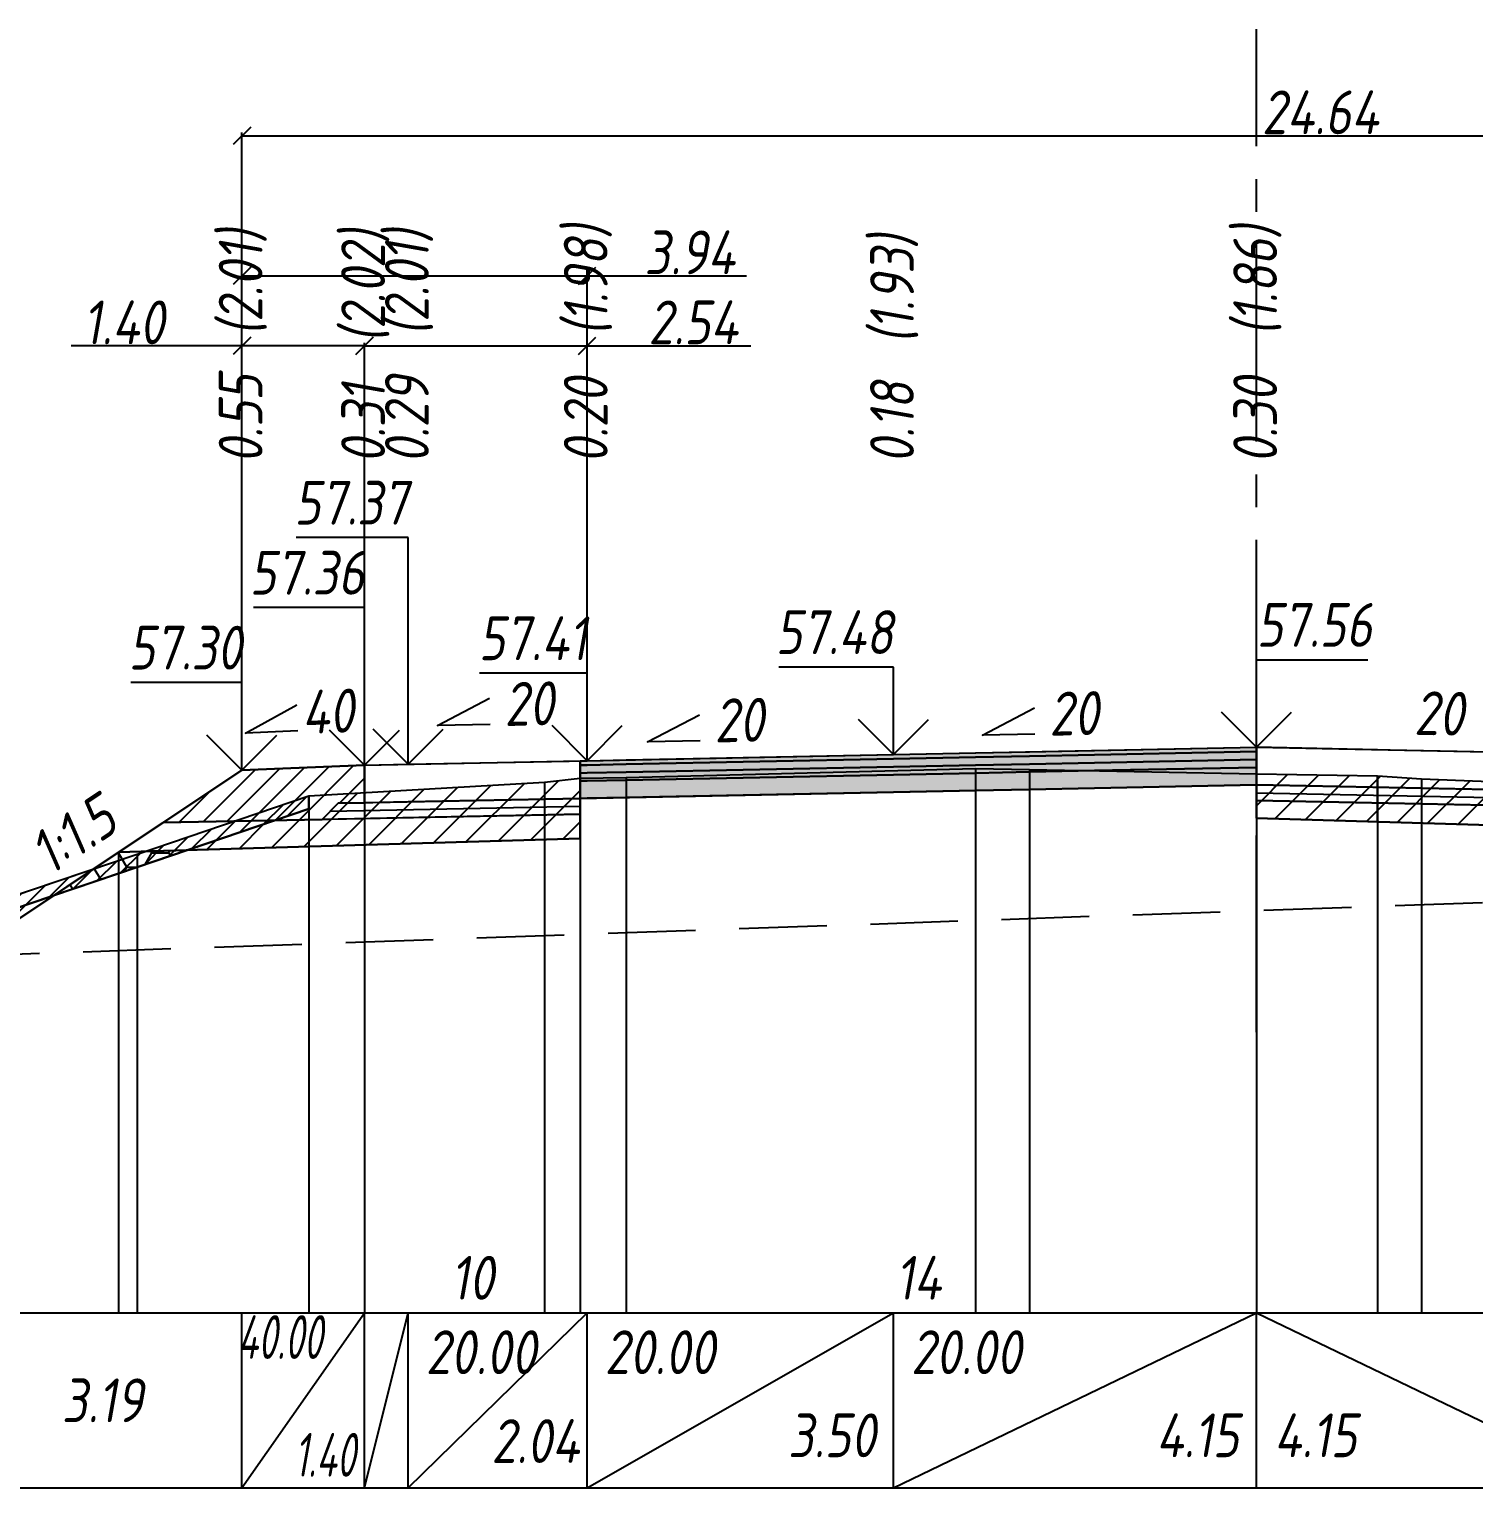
# Model space of a CAD drawing. Extents: x -717 to 1451, y -133302 to 233.
# Drawn here: x 113 to 195.5, y -68738 to -68654.7 of the extents above; entities that cross this region are included whole.
import ezdxf
from ezdxf.enums import TextEntityAlignment as Align

# ---------------------------------------------------------------- set-up
doc = ezdxf.new("R2010")
doc.units = 0
doc.linetypes.add('осевая2', pattern=[1.125, 0.75, -0.125, 0.125, -0.125])
doc.linetypes.add('штриховая', pattern=[0.75, 0.5, -0.25])
for name, color, linetype in [('Интерполированный поперечник', 2, 'Continuous'), ('Код_514', 1, 'Continuous'), ('Контур_0', 7, 'Continuous'), ('Контур_2521', 7, 'Continuous'), ('Контур_2564', 7, 'Continuous'), ('Контур_2660', 7, 'Continuous'), ('Контур_2665', 7, 'Continuous'), ('Контур_400', 7, 'Continuous'), ('Контур_508', 7, 'Continuous'), ('Контур_512', 7, 'Continuous'), ('Контур_513', 7, 'Continuous'), ('Красный поперечник', 1, 'Continuous'), ('Объём_2501', 7, 'Continuous'), ('Объём_2564', 7, 'Continuous'), ('Объём_2650', 7, 'Continuous'), ('Объём_2660', 7, 'Continuous'), ('Объём_2661', 7, 'Continuous'), ('Объём_2665', 7, 'Continuous'), ('Объём_2666', 7, 'Continuous'), ('Объём_2753', 7, 'Continuous'), ('Ось', 1, 'осевая2'), ('Откосы', 7, 'Continuous'), ('Отметки покрытия', 7, 'Continuous'), ('Рабочие отметки', 7, 'Continuous'), ('Рабочие отметки доп.', 7, 'Continuous'), ('Слои выравнивания', 7, 'Continuous'), ('Таблица', 7, 'Continuous'), ('Уклоны проезжей части', 7, 'Continuous'), ('Черный поперечник', 3, 'Continuous')]:
    doc.layers.add(name, color=color, linetype=linetype)
for name, color, linetype, true_color in [('Контур_2540', 2, 'Continuous', 0xffff00), ('Контур_2560', 2, 'Continuous', 0xffff00), ('Контур_2561', 7, 'Continuous', 0xff8040), ('Контур_2562', 3, 'Continuous', 0x00ff00), ('Контур_2563', 7, 'Continuous', 0xff8000), ('Контур_2570', 7, 'Continuous', 0x80ff00), ('Контур_2725', 7, 'Continuous', 0x323232), ('Контур_2736', 4, 'Continuous', 0x00ffff), ('Контур_2760', 7, 'Continuous', 0x323232), ('Контур_2761', 7, 'Continuous', 0x323232), ('Контур_2762', 7, 'Continuous', 0x323232), ('Контур_2763', 7, 'Continuous', 0x323232), ('Контур_402', 7, 'Continuous', 0xff6464), ('Контур_703', 4, 'Continuous', 0x00ffff), ('Объём_2500', 7, 'Continuous', 0xc0c0c0), ('Объём_2520', 7, 'Continuous', 0x80ffff), ('Объём_2540', 2, 'Continuous', 0xffff00), ('Объём_2560', 2, 'Continuous', 0xffff00), ('Объём_2561', 7, 'Continuous', 0xff8040), ('Объём_2562', 3, 'Continuous', 0x00ff00), ('Объём_2563', 7, 'Continuous', 0xff8000), ('Объём_2570', 7, 'Continuous', 0x80ff00), ('Объём_2600', 7, 'Continuous', 0x808000), ('Объём_2746', 2, 'Continuous', 0xffff00)]:
    doc.layers.add(name, color=color, linetype=linetype, true_color=true_color)
doc.styles.get("Standard").update_dxf_attribs({"font": 'txt', "height": 2.5})
doc.styles.add('М', font='romand.shx', dxfattribs={"width": 0.8, "oblique": 10, "height": 2.5})
doc.dimstyles.get("Standard").update_dxf_attribs({"dimtxt": 0.18, "dimasz": 0.18, "dimexe": 0.18, "dimexo": 0.0625, "dimgap": 0.09, "dimtad": 0, "dimtih": 1, "dimtoh": 1, "dimdec": 4, "dimzin": 0, "dimdsep": 46, "dimtxsty": 'Standard', "dimcen": 0.09, "dimadec": 0, "dimazin": 0, "dimtfac": 1, "dimtdec": 4, "dimtofl": 0, "dimtmove": 0, "dimatfit": 3, "dimfxl": 1, "dimtolj": 1, "dimtzin": 0, "dimarcsym": 0})

# ---------------------------------------------------------------- blocks, each defined once
blk = doc.blocks.new('_Oblique')
at = {"color": 0, "linetype": 'ByBlock', "lineweight": -2}
blk.add_line((-0.5, -0.5), (0.5, 0.5), dxfattribs=at)
blk = doc.blocks.new('*D2965')
at = {"color": 0, "lineweight": -2, "transparency": 16777216}
for p, q in [((125.16, -68672.752), (115.402, -68672.752)), ((125.16, -68696.989), (125.16, -68672.572)), ((132.16, -68672.752), (125.16, -68672.752)), ((132.16, -68696.709), (132.16, -68672.572))]:
    blk.add_line(p, q, dxfattribs=at)
at = {"layer": 'Defpoints', "color": 0, "transparency": 16777216}
for p in [(132.16, -68672.752), (125.16, -68697.051), (132.16, -68696.771)]:
    blk.add_point(p, dxfattribs=at)
at = {"color": 0, "lineweight": -2, "transparency": 16777216, "rotation": 180}
blk.add_blockref('_Oblique', (125.16, -68672.752), dxfattribs=at)
at = {"color": 0, "lineweight": -2, "transparency": 16777216}
blk.add_blockref('_Oblique', (132.16, -68672.752), dxfattribs=at)
at = {"color": 0, "transparency": 16777216, "insert": (118.408, -68671.412), "char_height": 2.5, "width": 0.69, "attachment_point": 5, "style": 'М'}
blk.add_mtext('\\A1;1.40', dxfattribs=at)
blk = doc.blocks.new('*D2967')
at = {"color": 0, "lineweight": -2, "transparency": 16777216}
for p, q in [((132.16, -68696.709), (132.16, -68672.572)), ((132.16, -68672.752), (144.88, -68672.752)), ((144.88, -68696.454), (144.88, -68672.572)), ((144.88, -68672.752), (154.236, -68672.752))]:
    blk.add_line(p, q, dxfattribs=at)
at = {"layer": 'Defpoints', "color": 0, "transparency": 16777216}
for p in [(144.88, -68672.752), (132.16, -68696.771), (144.88, -68696.517)]:
    blk.add_point(p, dxfattribs=at)
at = {"color": 0, "lineweight": -2, "transparency": 16777216, "rotation": 180}
blk.add_blockref('_Oblique', (132.16, -68672.752), dxfattribs=at)
at = {"color": 0, "lineweight": -2, "transparency": 16777216}
blk.add_blockref('_Oblique', (144.88, -68672.752), dxfattribs=at)
at = {"color": 0, "transparency": 16777216, "insert": (150.94, -68671.412), "char_height": 2.5, "width": 0.78, "attachment_point": 5, "style": 'М'}
blk.add_mtext('\\A1;2.54', dxfattribs=at)
blk = doc.blocks.new('*D2970')
at = {"color": 0, "lineweight": -2, "transparency": 16777216}
for p, q in [((125.16, -68696.989), (125.16, -68668.572)), ((125.16, -68668.752), (144.88, -68668.752)), ((144.88, -68696.454), (144.88, -68668.572)), ((144.88, -68668.752), (153.995, -68668.752))]:
    blk.add_line(p, q, dxfattribs=at)
at = {"layer": 'Defpoints', "color": 0, "transparency": 16777216}
for p in [(144.88, -68668.752), (125.16, -68697.051), (144.88, -68696.517)]:
    blk.add_point(p, dxfattribs=at)
at = {"color": 0, "lineweight": -2, "transparency": 16777216, "rotation": 180}
blk.add_blockref('_Oblique', (125.16, -68668.752), dxfattribs=at)
at = {"color": 0, "lineweight": -2, "transparency": 16777216}
blk.add_blockref('_Oblique', (144.88, -68668.752), dxfattribs=at)
at = {"color": 0, "transparency": 16777216, "insert": (150.741, -68667.412), "char_height": 2.5, "width": 0.78, "attachment_point": 5, "style": 'М'}
blk.add_mtext('\\A1;3.94', dxfattribs=at)
blk = doc.blocks.new('*D2971')
at = {"color": 0, "lineweight": -2, "transparency": 16777216}
for p, q in [((125.16, -68696.989), (125.16, -68660.572)), ((125.16, -68660.752), (248.38, -68660.752)), ((248.38, -68697.134), (248.38, -68660.572))]:
    blk.add_line(p, q, dxfattribs=at)
at = {"layer": 'Defpoints', "color": 0, "transparency": 16777216}
for p in [(248.38, -68660.752), (125.16, -68697.051), (248.38, -68697.197)]:
    blk.add_point(p, dxfattribs=at)
at = {"color": 0, "lineweight": -2, "transparency": 16777216, "rotation": 180}
blk.add_blockref('_Oblique', (125.16, -68660.752), dxfattribs=at)
at = {"color": 0, "lineweight": -2, "transparency": 16777216}
blk.add_blockref('_Oblique', (248.38, -68660.752), dxfattribs=at)
at = {"color": 0, "transparency": 16777216, "insert": (186.77, -68659.412), "char_height": 2.5, "width": 0.96, "attachment_point": 5, "style": 'М'}
blk.add_mtext('\\A1;24.64', dxfattribs=at)

msp = doc.modelspace()

# ---------------------------------------------------------------- hatches: boundary and pattern name
at = {"layer": 'Объём_2563'}
h = msp.add_hatch(dxfattribs=at)
h.set_pattern_fill('ANSI31', color=256, scale=0.3)
h.paths.add_polyline_path([(125.16, -68696.989), (132.16, -68696.709), (132.16, -68698.859), (130.66, -68698.889), (129.742, -68699.807), (120.66, -68699.989)])
at = {"layer": 'Объём_2570'}
h = msp.add_hatch(dxfattribs=at)
h.set_pattern_fill('ANSI31', color=256, scale=0.2)
h.paths.add_polyline_path([(128.989, -68699.206), (119.175, -68702.546), (109.227, -68705.904), (109.227, -68705.154), (119.175, -68701.796), (128.989, -68698.456)])
at = {"layer": 'Объём_2600'}
h = msp.add_hatch(dxfattribs=at)
h.set_pattern_fill('ANSI31', color=6, scale=0.4)
h.paths.add_polyline_path([(142.444, -68697.673), (144.488, -68697.463), (144.488, -68700.898), (122.036, -68701.572), (128.989, -68699.206), (128.989, -68698.456)])
h = msp.add_hatch(dxfattribs=at)
h.set_pattern_fill('ANSI31', color=6, scale=0.4)
h.paths.add_polyline_path([(183.13, -68699.739), (183.13, -68697.199), (190.035, -68697.329), (192.546, -68697.495), (208.636, -68698.115), (208.636, -68698.865), (213.91, -68700.387), (214.693, -68700.686)])
h = msp.add_hatch(dxfattribs=at)
h.set_pattern_fill('HONEY', color=5, scale=0.3)
h.paths.add_polyline_path([(119.175, -68702.546), (114.413, -68704.153), (118.108, -68701.69), (122.036, -68701.572)])
h = msp.add_hatch(dxfattribs=at)
h.set_pattern_fill('ANSI31', color=6, scale=0.4)
h.paths.add_polyline_path([(114.413, -68704.153), (109.227, -68707.611), (103.584, -68707.809)])
at = {"layer": 'Слои выравнивания'}
for color, points in [(2, [(144.488, -68696.462), (144.88, -68696.454), (147.121, -68696.409), (162.38, -68696.104), (167.078, -68696.01), (170.15, -68695.949), (173.869, -68695.874), (183.13, -68695.689), (183.13, -68695.939), (173.869, -68696.124), (170.15, -68696.199), (167.078, -68696.26), (162.38, -68696.354), (147.121, -68696.659), (144.88, -68696.704), (144.488, -68696.712)]), (3, [(144.488, -68696.712), (144.88, -68696.704), (147.121, -68696.659), (162.38, -68696.354), (167.078, -68696.26), (170.15, -68696.199), (173.869, -68696.124), (183.13, -68695.939), (183.13, -68696.389), (173.869, -68696.574), (170.15, -68696.649), (167.078, -68696.71), (162.38, -68696.804), (147.121, -68697.109), (144.88, -68697.154), (144.488, -68697.162)]), (4, [(144.488, -68697.162), (144.88, -68697.154), (147.121, -68697.109), (162.38, -68696.804), (167.078, -68696.71), (170.15, -68696.649), (173.869, -68696.574), (183.13, -68696.389), (183.13, -68696.839), (173.869, -68697.024), (170.15, -68697.099), (167.078, -68697.16), (162.38, -68697.254), (147.121, -68697.559), (144.88, -68697.604), (144.488, -68697.612)]), (5, [(144.488, -68697.612), (144.88, -68697.604), (147.121, -68697.559), (162.38, -68697.254), (167.078, -68697.16), (170.15, -68697.099), (173.869, -68697.024), (183.13, -68696.839), (183.13, -68697.839), (173.869, -68698.024), (170.15, -68698.099), (167.078, -68698.16), (162.38, -68698.254), (147.121, -68698.559), (144.88, -68698.604), (144.488, -68698.612)])]:
    msp.add_hatch(color=color, dxfattribs=at).paths.add_polyline_path(points)

# ---------------------------------------------------------------- linework, layer by layer
at = {"layer": 'Интерполированный поперечник', "linetype": 'штриховая', "ltscale": 10, "flags": 128}
msp.add_lwpolyline([(101.104, -68707.897), (224.072, -68703.57)], dxfattribs=at)
at = {"layer": 'Код_514'}
for p, q in [((125.16, -68738), (125.16, -68728)), ((125.16, -68738), (132.16, -68728)), ((132.16, -68738), (132.16, -68728)), ((132.16, -68738), (134.66, -68728)), ((134.66, -68738), (134.66, -68728)), ((134.66, -68738), (144.88, -68728)), ((144.88, -68738), (144.88, -68728)), ((144.88, -68738), (162.38, -68728)), ((162.38, -68738), (162.38, -68728)), ((162.38, -68738), (183.13, -68728)), ((183.13, -68738), (183.13, -68728)), ((183.13, -68728), (203.88, -68738))]:
    msp.add_line(p, q, dxfattribs=at)
at = {"layer": 'Контур_0', "color": 18, "true_color": 0x000000, "flags": 128}
for points in [[(238.88, -68698.954), (183.13, -68697.839), (183.13, -68695.689), (241.38, -68696.854), (241.38, -68699.004), (238.88, -68698.954), (238.88, -68698.954)], [(134.66, -68698.809), (132.16, -68698.859), (132.16, -68696.709), (144.488, -68696.462), (144.488, -68698.612), (134.66, -68698.809), (134.66, -68698.809)], [(241.38, -68699.904), (183.13, -68698.739), (183.13, -68697.839), (242.88, -68699.034), (243.799, -68699.953), (241.38, -68699.904), (241.38, -68699.904)], [(130.66, -68698.889), (144.488, -68698.612), (144.488, -68699.512), (129.742, -68699.807), (130.66, -68698.889), (130.66, -68698.889)], [(120.66, -68699.989), (129.742, -68699.807), (130.66, -68698.889), (132.16, -68698.859)]]:
    msp.add_lwpolyline(points, dxfattribs=at)
at = {"layer": 'Контур_2521', "color": 18, "true_color": 0x000000, "flags": 128}
for points in [[(183.13, -68698.289), (243.339, -68699.493)], [(130.201, -68699.348), (144.488, -68699.062)]]:
    msp.add_lwpolyline(points, dxfattribs=at)
at = {"layer": 'Контур_2540', "flags": 128}
for points in [[(183.13, -68699.739), (183.13, -68698.739), (252.88, -68700.134), (255.546, -68701.912), (183.13, -68699.739), (183.13, -68699.739)], [(144.488, -68700.898), (118.108, -68701.69), (120.66, -68699.989), (144.488, -68699.512), (144.488, -68700.898), (144.488, -68700.898)]]:
    msp.add_lwpolyline(points, dxfattribs=at)
at = {"layer": 'Контур_2560', "flags": 128}
msp.add_lwpolyline([(125.16, -68696.989), (125.16, -68696.989), (125.16, -68696.989), (132.16, -68696.709)], dxfattribs=at)
at = {"layer": 'Контур_2561', "flags": 128}
msp.add_lwpolyline([(132.16, -68696.709), (132.16, -68696.709), (125.16, -68696.989), (125.16, -68696.989), (132.16, -68696.709)], dxfattribs=at)
at = {"layer": 'Контур_2562', "flags": 128}
msp.add_lwpolyline([(125.16, -68696.989), (125.16, -68696.989), (125.16, -68696.989), (125.16, -68696.989), (125.16, -68696.989)], dxfattribs=at)
at = {"layer": 'Контур_2563', "flags": 128}
msp.add_lwpolyline([(125.16, -68696.989), (132.16, -68696.709), (132.16, -68698.859), (130.66, -68698.889), (129.742, -68699.807), (120.66, -68699.989), (125.16, -68696.989), (125.16, -68696.989)], dxfattribs=at)
at = {"layer": 'Контур_2564', "flags": 128}
msp.add_lwpolyline([(125.16, -68696.989), (132.16, -68696.709)], dxfattribs=at)
at = {"layer": 'Контур_2570', "flags": 128}
msp.add_lwpolyline([(101.104, -68708.647), (119.175, -68702.546), (128.989, -68699.206), (128.989, -68698.456), (142.444, -68697.673), (144.488, -68697.463), (147.121, -68697.413), (167.078, -68696.898), (170.15, -68696.954), (183.13, -68697.199), (190.035, -68697.329), (192.546, -68697.495), (208.636, -68698.115)], dxfattribs=at)
at = {"layer": 'Контур_2660', "flags": 128}
for points in [[(183.13, -68699.739), (255.546, -68701.912)], [(118.108, -68701.69), (144.488, -68700.898)]]:
    msp.add_lwpolyline(points, dxfattribs=at)
at = {"layer": 'Контур_2665', "flags": 128}
msp.add_lwpolyline([(125.16, -68696.989), (125.16, -68696.989)], dxfattribs=at)
at = {"layer": 'Контур_2725', "flags": 128}
msp.add_lwpolyline([(144.488, -68698.612), (144.88, -68698.604), (147.121, -68698.559), (162.38, -68698.254), (167.078, -68698.16), (170.15, -68698.099), (173.869, -68698.024), (183.13, -68697.839)], dxfattribs=at)
at = {"layer": 'Контур_2736', "flags": 128}
msp.add_lwpolyline([(125.16, -68696.989), (109.227, -68707.611)], dxfattribs=at)
at = {"layer": 'Контур_2760', "flags": 128}
msp.add_lwpolyline([(144.488, -68696.462), (144.88, -68696.454), (147.121, -68696.409), (162.38, -68696.104), (167.078, -68696.01), (170.15, -68695.949), (173.869, -68695.874), (183.13, -68695.689)], dxfattribs=at)
at = {"layer": 'Контур_2761', "flags": 128}
msp.add_lwpolyline([(144.488, -68696.712), (144.88, -68696.704), (147.121, -68696.659), (162.38, -68696.354), (167.078, -68696.26), (170.15, -68696.199), (173.869, -68696.124), (183.13, -68695.939)], dxfattribs=at)
at = {"layer": 'Контур_2762', "flags": 128}
msp.add_lwpolyline([(144.488, -68697.162), (144.88, -68697.154), (147.121, -68697.109), (162.38, -68696.804), (167.078, -68696.71), (170.15, -68696.649), (173.869, -68696.574), (183.13, -68696.389)], dxfattribs=at)
at = {"layer": 'Контур_2763', "flags": 128}
msp.add_lwpolyline([(144.488, -68697.612), (144.88, -68697.604), (147.121, -68697.559), (162.38, -68697.254), (167.078, -68697.16), (170.15, -68697.099), (173.869, -68697.024), (183.13, -68696.839)], dxfattribs=at)
at = {"layer": 'Контур_400', "flags": 128}
for points in [[(132.16, -68696.709), (134.66, -68696.659), (134.66, -68696.659), (144.88, -68696.454), (144.88, -68696.454), (144.88, -68696.454), (144.88, -68696.454), (162.38, -68696.104), (183.13, -68695.689)], [(183.13, -68695.689), (203.88, -68696.104), (221.38, -68696.454), (221.38, -68696.454), (221.38, -68696.454), (221.38, -68696.454), (238.88, -68696.804), (238.88, -68696.804), (241.38, -68696.854)]]:
    msp.add_lwpolyline(points, dxfattribs=at)
at = {"layer": 'Контур_402', "flags": 128}
msp.add_lwpolyline([(118.108, -68701.69), (144.488, -68700.898), (144.488, -68698.612), (183.13, -68697.839), (183.13, -68699.739), (255.546, -68701.912)], dxfattribs=at)
at = {"layer": 'Контур_508', "flags": 128}
msp.add_lwpolyline([(109.227, -68707.611), (118.108, -68701.69), (144.488, -68700.898), (144.488, -68698.612), (183.13, -68697.839), (183.13, -68699.739), (255.546, -68701.912), (262.136, -68706.305), (264.136, -68706.305), (272.692, -68700.6)], dxfattribs=at)
at = {"layer": 'Контур_512', "flags": 128}
for points in [[(183.13, -68699.739), (255.546, -68701.912), (262.136, -68706.305), (264.136, -68706.305), (272.692, -68700.6)], [(109.227, -68707.611), (118.108, -68701.69), (144.488, -68700.898)]]:
    msp.add_lwpolyline(points, dxfattribs=at)
at = {"layer": 'Контур_513', "flags": 128}
msp.add_lwpolyline([(109.227, -68707.611), (118.108, -68701.69), (144.488, -68700.898), (144.488, -68698.612), (183.13, -68697.839), (183.13, -68699.739), (255.546, -68701.912), (262.136, -68706.305), (264.136, -68706.305), (272.692, -68700.6)], dxfattribs=at)
at = {"layer": 'Контур_703', "flags": 128}
msp.add_lwpolyline([(125.16, -68696.989), (109.227, -68707.611)], dxfattribs=at)
at = {"layer": 'Красный поперечник'}
for p, q in [((144.88, -68696.454), (162.38, -68696.104)), ((162.38, -68696.104), (183.13, -68695.689)), ((183.13, -68695.689), (203.88, -68696.104)), ((109.227, -68707.611), (125.16, -68696.989)), ((125.16, -68696.989), (132.16, -68696.709)), ((132.16, -68696.709), (134.66, -68696.659)), ((134.66, -68696.659), (144.88, -68696.454)), ((183.13, -68699.739), (183.13, -68728)), ((144.488, -68700.898), (144.488, -68728)), ((118.108, -68701.69), (118.108, -68728))]:
    msp.add_line(p, q, dxfattribs=at)
at = {"layer": 'Объём_2500', "color": 18, "true_color": 0x000000, "flags": 128}
for points in [[(238.88, -68698.954), (183.13, -68697.839), (183.13, -68695.689), (241.38, -68696.854), (241.38, -68699.004), (238.88, -68698.954), (238.88, -68698.954)], [(134.66, -68698.809), (132.16, -68698.859), (132.16, -68696.709), (144.488, -68696.462), (144.488, -68698.612), (134.66, -68698.809), (134.66, -68698.809)], [(134.66, -68698.809), (132.16, -68698.859), (132.16, -68696.709), (144.488, -68696.462), (144.488, -68698.612), (134.66, -68698.809), (134.66, -68698.809)]]:
    msp.add_lwpolyline(points, dxfattribs=at)
at = {"layer": 'Объём_2501', "flags": 128}
for points in [[(132.16, -68696.709), (134.66, -68696.659), (134.66, -68696.659), (144.88, -68696.454), (144.88, -68696.454), (144.88, -68696.454), (144.88, -68696.454), (162.38, -68696.104), (183.13, -68695.689)], [(183.13, -68695.689), (203.88, -68696.104), (221.38, -68696.454), (221.38, -68696.454), (221.38, -68696.454), (221.38, -68696.454), (238.88, -68696.804), (238.88, -68696.804), (241.38, -68696.854)], [(132.16, -68696.709), (134.66, -68696.659), (134.66, -68696.659), (144.88, -68696.454)]]:
    msp.add_lwpolyline(points, dxfattribs=at)
at = {"layer": 'Объём_2520', "color": 250, "flags": 128}
for points in [[(241.38, -68699.904), (183.13, -68698.739), (183.13, -68697.839), (242.88, -68699.034), (243.799, -68699.953), (241.38, -68699.904), (241.38, -68699.904)], [(130.66, -68698.889), (144.488, -68698.612), (144.488, -68699.512), (129.742, -68699.807), (130.66, -68698.889), (130.66, -68698.889)], [(130.66, -68698.889), (144.488, -68698.612), (144.488, -68699.512), (129.742, -68699.807), (130.66, -68698.889), (130.66, -68698.889)]]:
    msp.add_lwpolyline(points, dxfattribs=at)
at = {"layer": 'Объём_2540', "flags": 128}
for points in [[(183.13, -68699.739), (183.13, -68698.739), (252.88, -68700.134), (255.546, -68701.912), (183.13, -68699.739), (183.13, -68699.739)], [(144.488, -68700.898), (118.108, -68701.69), (120.66, -68699.989), (144.488, -68699.512), (144.488, -68700.898), (144.488, -68700.898)], [(144.488, -68700.898), (118.108, -68701.69), (120.66, -68699.989), (144.488, -68699.512), (144.488, -68700.898), (144.488, -68700.898)]]:
    msp.add_lwpolyline(points, dxfattribs=at)
at = {"layer": 'Объём_2560', "flags": 128}
msp.add_lwpolyline([(125.16, -68696.989), (125.16, -68696.989), (125.16, -68696.989), (132.16, -68696.709)], dxfattribs=at)
msp.add_lwpolyline([(125.16, -68696.989), (125.16, -68696.989), (125.16, -68696.989), (132.16, -68696.709)], dxfattribs=at)
at = {"layer": 'Объём_2561', "flags": 128}
msp.add_lwpolyline([(132.16, -68696.709), (132.16, -68696.709), (125.16, -68696.989), (125.16, -68696.989), (132.16, -68696.709)], dxfattribs=at)
msp.add_lwpolyline([(132.16, -68696.709), (132.16, -68696.709), (125.16, -68696.989), (125.16, -68696.989), (132.16, -68696.709)], dxfattribs=at)
at = {"layer": 'Объём_2562', "flags": 128}
msp.add_lwpolyline([(125.16, -68696.989), (125.16, -68696.989), (125.16, -68696.989), (125.16, -68696.989), (125.16, -68696.989)], dxfattribs=at)
msp.add_lwpolyline([(125.16, -68696.989), (125.16, -68696.989), (125.16, -68696.989), (125.16, -68696.989), (125.16, -68696.989)], dxfattribs=at)
at = {"layer": 'Объём_2563', "color": 250, "flags": 128}
msp.add_lwpolyline([(125.16, -68696.989), (132.16, -68696.709), (132.16, -68698.859), (130.66, -68698.889), (129.742, -68699.807), (120.66, -68699.989), (125.16, -68696.989), (125.16, -68696.989)], dxfattribs=at)
msp.add_lwpolyline([(125.16, -68696.989), (132.16, -68696.709), (132.16, -68698.859), (130.66, -68698.889), (129.742, -68699.807), (120.66, -68699.989), (125.16, -68696.989), (125.16, -68696.989)], dxfattribs=at)
at = {"layer": 'Объём_2564', "flags": 128}
msp.add_lwpolyline([(125.16, -68696.989), (132.16, -68696.709)], dxfattribs=at)
msp.add_lwpolyline([(125.16, -68696.989), (132.16, -68696.709)], dxfattribs=at)
at = {"layer": 'Объём_2570', "flags": 128}
msp.add_lwpolyline([(128.989, -68699.206), (119.175, -68702.546), (109.227, -68705.904), (109.227, -68705.154), (119.175, -68701.796), (128.989, -68698.456), (128.989, -68699.206), (128.989, -68699.206)], dxfattribs=at)
msp.add_lwpolyline([(128.989, -68699.206), (119.175, -68702.546), (109.227, -68705.904), (109.227, -68705.154), (119.175, -68701.796), (128.989, -68698.456), (128.989, -68699.206), (128.989, -68699.206)], dxfattribs=at)
at = {"layer": 'Объём_2600', "color": 5, "flags": 128}
msp.add_lwpolyline([(119.175, -68702.546), (114.413, -68704.153), (118.108, -68701.69), (122.036, -68701.572), (119.175, -68702.546), (119.175, -68702.546)], dxfattribs=at)
msp.add_lwpolyline([(119.175, -68702.546), (114.413, -68704.153), (118.108, -68701.69), (122.036, -68701.572), (119.175, -68702.546), (119.175, -68702.546)], dxfattribs=at)
at = {"layer": 'Объём_2650', "color": 6, "flags": 128}
for points in [[(142.444, -68697.673), (144.488, -68697.463), (144.488, -68700.898), (122.036, -68701.572), (128.989, -68699.206), (128.989, -68698.456), (142.444, -68697.673), (142.444, -68697.673)], [(142.444, -68697.673), (144.488, -68697.463), (144.488, -68700.898), (122.036, -68701.572), (128.989, -68699.206), (128.989, -68698.456), (142.444, -68697.673), (142.444, -68697.673)], [(183.13, -68699.739), (183.13, -68697.199), (190.035, -68697.329), (192.546, -68697.495), (208.636, -68698.115), (208.636, -68698.865), (213.91, -68700.387), (214.693, -68700.686), (183.13, -68699.739), (183.13, -68699.739)], [(114.413, -68704.153), (109.227, -68707.611), (103.584, -68707.809), (114.413, -68704.153), (114.413, -68704.153)], [(114.413, -68704.153), (109.227, -68707.611), (103.584, -68707.809), (114.413, -68704.153), (114.413, -68704.153)]]:
    msp.add_lwpolyline(points, dxfattribs=at)
at = {"layer": 'Объём_2660', "flags": 128}
for points in [[(183.13, -68699.739), (255.546, -68701.912)], [(118.108, -68701.69), (144.488, -68700.898)], [(118.108, -68701.69), (144.488, -68700.898)]]:
    msp.add_lwpolyline(points, dxfattribs=at)
at = {"layer": 'Объём_2661', "flags": 128}
msp.add_lwpolyline([(125.16, -68696.989), (109.227, -68707.611)], dxfattribs=at)
msp.add_lwpolyline([(125.16, -68696.989), (109.227, -68707.611)], dxfattribs=at)
at = {"layer": 'Объём_2665', "flags": 128}
msp.add_lwpolyline([(125.16, -68696.989), (125.16, -68696.989)], dxfattribs=at)
msp.add_lwpolyline([(125.16, -68696.989), (125.16, -68696.989)], dxfattribs=at)
at = {"layer": 'Объём_2666', "flags": 128}
msp.add_lwpolyline([(125.16, -68696.989), (109.227, -68707.611)], dxfattribs=at)
msp.add_lwpolyline([(125.16, -68696.989), (109.227, -68707.611)], dxfattribs=at)
at = {"layer": 'Объём_2746', "flags": 128}
for points in [[(128.989, -68699.206), (128.989, -68698.456), (142.444, -68697.673), (144.488, -68697.463), (144.488, -68700.898), (122.036, -68701.572), (128.989, -68699.206), (128.989, -68699.206)], [(128.989, -68699.206), (128.989, -68698.456), (142.444, -68697.673), (144.488, -68697.463), (144.488, -68700.898), (122.036, -68701.572), (128.989, -68699.206), (128.989, -68699.206)], [(190.035, -68699.946), (190.035, -68697.329), (192.546, -68697.495), (208.636, -68698.115), (208.636, -68698.865), (213.91, -68700.387), (214.693, -68700.686), (190.035, -68699.946), (190.035, -68699.946)]]:
    msp.add_lwpolyline(points, dxfattribs=at)
at = {"layer": 'Объём_2753', "flags": 128}
for points in [[(190.035, -68695.827), (183.13, -68695.689)], [(144.488, -68696.462), (144.488, -68696.462)], [(144.488, -68696.462), (144.488, -68696.462)]]:
    msp.add_lwpolyline(points, dxfattribs=at)
at = {"layer": 'Ось', "ltscale": 15}
msp.add_line((183.13, -68711.971), (183.13, -68654.66), dxfattribs=at)
at = {"layer": 'Отметки покрытия', "color": 1}
for p, q in [((134.66, -68683.709), (128.26, -68683.709)), ((134.66, -68696.659), (134.66, -68683.709)), ((132.16, -68687.709), (125.81, -68687.709)), ((132.16, -68696.709), (132.16, -68687.709)), ((162.38, -68691.104), (155.83, -68691.104)), ((162.38, -68696.104), (162.38, -68691.104)), ((183.13, -68695.689), (183.13, -68690.689)), ((183.13, -68690.689), (189.48, -68690.689)), ((125.16, -68691.989), (118.81, -68691.989)), ((125.16, -68696.989), (125.16, -68691.989)), ((144.88, -68691.454), (138.73, -68691.454)), ((144.88, -68696.454), (144.88, -68691.454)), ((183.13, -68695.689), (181.13, -68693.689)), ((183.13, -68695.689), (185.13, -68693.689)), ((134.66, -68696.659), (132.66, -68694.659)), ((134.66, -68696.659), (136.66, -68694.659)), ((144.88, -68696.454), (142.88, -68694.454)), ((144.88, -68696.454), (146.88, -68694.454)), ((162.38, -68696.104), (160.38, -68694.104)), ((162.38, -68696.104), (164.38, -68694.104)), ((125.16, -68696.989), (123.16, -68694.989)), ((125.16, -68696.989), (127.16, -68694.989)), ((132.16, -68696.709), (130.16, -68694.709)), ((132.16, -68696.709), (134.16, -68694.709))]:
    msp.add_line(p, q, dxfattribs=at)
at = {"layer": 'Слои выравнивания'}
for p, q in [((183.13, -68695.689), (183.13, -68728)), ((132.16, -68696.709), (132.16, -68728)), ((144.488, -68696.462), (144.488, -68728))]:
    msp.add_line(p, q, dxfattribs=at)
at = {"layer": 'Слои выравнивания', "color": 2, "flags": 128}
msp.add_lwpolyline([(144.488, -68696.462), (144.88, -68696.454), (147.121, -68696.409), (162.38, -68696.104), (167.078, -68696.01), (170.15, -68695.949), (173.869, -68695.874), (183.13, -68695.689), (183.13, -68695.939), (173.869, -68696.124), (170.15, -68696.199), (167.078, -68696.26), (162.38, -68696.354), (147.121, -68696.659), (144.88, -68696.704), (144.488, -68696.712)], close=True, dxfattribs=at)
at = {"layer": 'Слои выравнивания', "color": 3, "flags": 128}
msp.add_lwpolyline([(144.488, -68696.712), (144.88, -68696.704), (147.121, -68696.659), (162.38, -68696.354), (167.078, -68696.26), (170.15, -68696.199), (173.869, -68696.124), (183.13, -68695.939), (183.13, -68696.389), (173.869, -68696.574), (170.15, -68696.649), (167.078, -68696.71), (162.38, -68696.804), (147.121, -68697.109), (144.88, -68697.154), (144.488, -68697.162)], close=True, dxfattribs=at)
at = {"layer": 'Слои выравнивания', "color": 4, "flags": 128}
msp.add_lwpolyline([(144.488, -68697.162), (144.88, -68697.154), (147.121, -68697.109), (162.38, -68696.804), (167.078, -68696.71), (170.15, -68696.649), (173.869, -68696.574), (183.13, -68696.389), (183.13, -68696.839), (173.869, -68697.024), (170.15, -68697.099), (167.078, -68697.16), (162.38, -68697.254), (147.121, -68697.559), (144.88, -68697.604), (144.488, -68697.612)], close=True, dxfattribs=at)
at = {"layer": 'Слои выравнивания', "color": 5, "flags": 128}
msp.add_lwpolyline([(144.488, -68697.612), (144.88, -68697.604), (147.121, -68697.559), (162.38, -68697.254), (167.078, -68697.16), (170.15, -68697.099), (173.869, -68697.024), (183.13, -68696.839), (183.13, -68697.839), (173.869, -68698.024), (170.15, -68698.099), (167.078, -68698.16), (162.38, -68698.254), (147.121, -68698.559), (144.88, -68698.604), (144.488, -68698.612)], close=True, dxfattribs=at)
at = {"layer": 'Таблица'}
for p, q in [((84.227, -68728), (297.692, -68728)), ((84.227, -68738), (297.692, -68738))]:
    msp.add_line(p, q, dxfattribs=at)
at = {"layer": 'Уклоны проезжей части', "color": 1, "flags": 128}
for points in [[(139.334, -68694.388), (136.334, -68694.448), (139.304, -68692.888)], [(128.36, -68694.757), (125.362, -68694.877), (128.3, -68693.258)], [(151.339, -68695.326), (148.339, -68695.386), (151.309, -68693.827)], [(170.464, -68694.944), (167.464, -68695.004), (170.434, -68693.444)]]:
    msp.add_lwpolyline(points, dxfattribs=at)
at = {"layer": 'Черный поперечник', "color": 7}
for p, q in [((167.078, -68696.898), (167.078, -68728)), ((170.15, -68696.954), (170.15, -68728)), ((142.444, -68697.673), (142.444, -68728)), ((144.488, -68697.463), (144.488, -68728)), ((147.121, -68697.413), (147.121, -68728)), ((183.13, -68697.199), (183.13, -68728)), ((190.035, -68697.329), (190.035, -68728)), ((192.546, -68697.495), (192.546, -68728)), ((128.989, -68698.456), (128.989, -68728)), ((119.175, -68701.796), (119.175, -68728))]:
    msp.add_line(p, q, dxfattribs=at)
at = {"layer": 'Черный поперечник', "flags": 128}
msp.add_lwpolyline([(101.104, -68707.897), (119.175, -68701.796), (128.989, -68698.456), (142.444, -68697.673), (144.488, -68697.463), (147.121, -68697.413), (167.078, -68696.898), (170.15, -68696.954), (183.13, -68697.199), (190.035, -68697.329), (192.546, -68697.495), (208.636, -68698.115), (213.91, -68699.637), (220.859, -68702.288), (223.455, -68703.521), (224.072, -68703.57), (226.773, -68703.295), (234.294, -68703.46), (238.245, -68703.653), (239.482, -68703.662), (262.946, -68700.583), (272.813, -68700.601), (297.692, -68700.372)], dxfattribs=at)

# ---------------------------------------------------------------- texts
at = {"layer": 'Код_514', "style": 'М', "oblique": 10}
for s, width, p in [('40.00', 0.6, (124.903, -68728.135)), ('20.00', 0.8, (135.66, -68729)), ('20.00', 0.8, (145.88, -68729)), ('20.00', 0.8, (163.38, -68729))]:
    msp.add_text(s, height=2.5, dxfattribs=dict(at, width=width)).set_placement(p, align=Align.TOP_LEFT)
at = {"layer": 'Код_514', "style": 'М', "oblique": 10, "width": 0.8}
msp.add_text('3.19', height=2.5, dxfattribs=at).set_placement((117.193, -68733), align=Align.MIDDLE_CENTER)
at = {"layer": 'Код_514', "style": 'М', "oblique": 10}
for s, width, p in [('3.50', 0.8, (161.38, -68737)), ('4.15', 0.8, (182.13, -68737)), ('2.04', 0.8, (144.438, -68737.328)), ('1.40', 0.6, (131.634, -68738.113))]:
    msp.add_text(s, height=2.5, dxfattribs=dict(at, width=width)).set_placement(p, align=Align.BOTTOM_RIGHT)
at = {"layer": 'Код_514', "style": 'М', "oblique": 10, "width": 0.8}
msp.add_text('4.15', height=2.5, dxfattribs=at).set_placement((184.13, -68737), align=Align.BOTTOM_LEFT)
at = {"layer": 'Откосы', "color": 1, "style": 'М', "oblique": 10, "width": 0.8}
for s, rotation, p in [('20', 1.14576, (141.605, -68695.197)), ('40', 2.29061, (130.15, -68695.635)), ('20', 1.14576, (153.61, -68696.136)), ('20', 1.14576, (172.735, -68695.753)), ('20', 358.85423, (193.525, -68695.753)), ('1:1.5', 33.69007, (116.639, -68702.324))]:
    msp.add_text(s, height=2.5, rotation=rotation, dxfattribs=at).set_placement(p, align=Align.BOTTOM_CENTER)
at = {"layer": 'Отметки покрытия', "color": 1, "style": 'М', "oblique": 10, "width": 0.8}
for s, p in [('57.37', (134.66, -68683.716)), ('57.36', (132.16, -68687.716)), ('57.48', (162.38, -68691.112)), ('57.30', (125.16, -68691.996)), ('57.41', (144.88, -68691.462))]:
    msp.add_text(s, height=2.5, dxfattribs=at).set_placement(p, align=Align.BOTTOM_RIGHT)
msp.add_text('57.56', height=2.5, dxfattribs=at).set_placement((183.13, -68690.697), align=Align.BOTTOM_LEFT)
at = {"layer": 'Рабочие отметки', "color": 1, "style": 'М', "oblique": 10, "width": 0.8}
for s, p in [('0.55', (125.082, -68679.459)), ('0.29', (134.582, -68679.459)), ('0.20', (144.802, -68679.459)), ('0.18', (162.302, -68679.459)), ('0.30', (183.052, -68679.459)), ('0.31', (132.082, -68679.459))]:
    msp.add_text(s, height=2.5, rotation=90, dxfattribs=at).set_placement(p, align=Align.MIDDLE_LEFT)
at = {"layer": 'Рабочие отметки доп.', "color": 1, "style": 'М', "oblique": 10, "width": 0.8}
for s, p in [('(2.01)', (125.082, -68672.159)), ('(2.02)', (132.082, -68672.559)), ('(2.01)', (134.582, -68672.159)), ('(1.98)', (144.802, -68672.159)), ('(1.93)', (162.302, -68672.609)), ('(1.86)', (183.052, -68672.159))]:
    msp.add_text(s, height=2.5, rotation=90, dxfattribs=at).set_placement(p, align=Align.MIDDLE_LEFT)
at = {"layer": 'Слои выравнивания', "style": 'М', "oblique": 10, "width": 0.8}
for s, p in [('10', (138.324, -68728)), ('14', (163.809, -68728))]:
    msp.add_text(s, height=2.5, dxfattribs=at).set_placement(p, align=Align.BOTTOM_CENTER)

# ---------------------------------------------------------------- dimensions: what is measured, and where the dimension line sits
at = {"color": 5}
dim = msp.add_linear_dim(base=(248.38, -68660.752), p1=(125.16, -68697.051), p2=(248.38, -68697.197), angle=180, dimstyle='Standard', override={"dimtxt": 2.5, "dimasz": 1, "dimtad": 1, "dimdec": 2, "dimlfac": 0.2, "dimtxsty": 'М', "dimblk1": 'Oblique', "dimblk2": 'Oblique', "dimsah": 1}, dxfattribs=at)
dim.commit()
dim.dimension.update_dxf_attribs({"geometry": '*D2971', "text_midpoint": (186.77, -68659.412)})
for base, p1, p2, picture, middle in [((144.88, -68668.752), (125.16, -68697.051), (144.88, -68696.517), '*D2970', (150.741, -68668.752)), ((132.16, -68672.752), (125.16, -68697.051), (132.16, -68696.771), '*D2965', (118.408, -68672.752)), ((144.88, -68672.752), (132.16, -68696.771), (144.88, -68696.517), '*D2967', (150.94, -68672.752))]:
    dim = msp.add_linear_dim(base=base, p1=p1, p2=p2, angle=180, dimstyle='Standard', override={"dimtxt": 2.5, "dimasz": 1, "dimtad": 1, "dimdec": 2, "dimlfac": 0.2, "dimtxsty": 'М', "dimblk1": 'Oblique', "dimblk2": 'Oblique', "dimsah": 1}, dxfattribs=at)
    dim.commit()
    dim.dimension.update_dxf_attribs({"geometry": picture, "text_midpoint": middle, "dimtype": 160})

doc.saveas('drawing.dxf')
